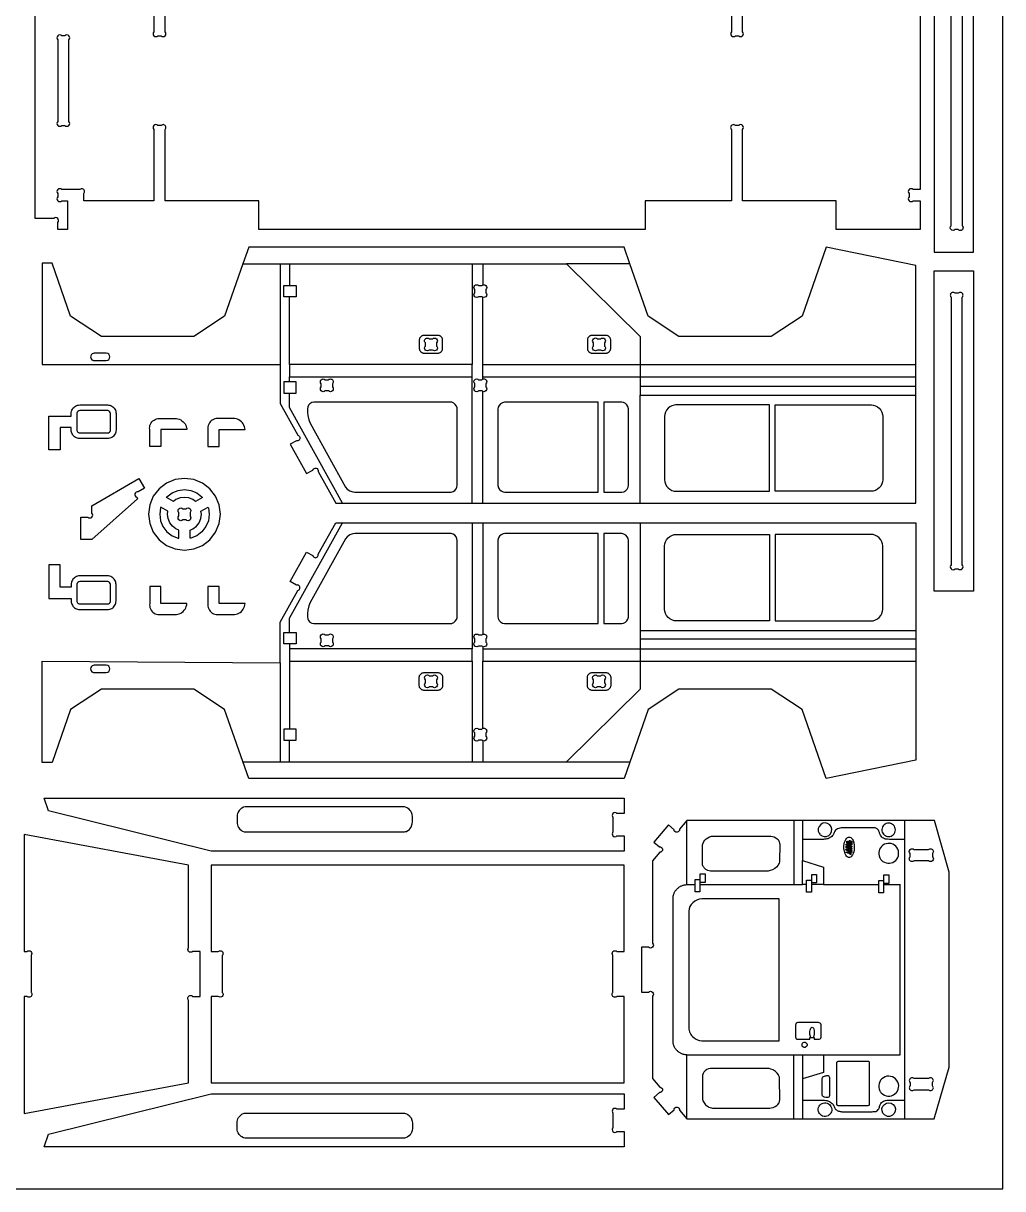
# Model space of a CAD drawing. Extents: x -10.1 to 64.9, y -6.1 to 74.4.
# Drawn here: x 21.2 to 64.9, y -6.1 to 45.8 of the extents above; entities that cross this region are included whole.
import ezdxf

# ---------------------------------------------------------------- set-up
doc = ezdxf.new("R2010")
doc.units = 0
doc.header["$MEASUREMENT"] = 0
doc.layers.get('0').update_dxf_attribs({"linetype": 'CONTINUOUS'})
doc.layers.add('ENGRAVING', color=1, linetype='CONTINUOUS')

msp = doc.modelspace()

# ---------------------------------------------------------------- linework, layer by layer
for points in [[(-10.123, -6.135), (64.877, -6.135), (64.877, 74.365), (-10.123, 74.365)], [(61.825, 35.631), (63.574, 35.63), (63.575, 49.921), (61.825, 49.922)], [(61.825, 20.506), (61.825, 34.797), (63.575, 34.796), (63.574, 20.505)], [(22.332, 26.815), (22.332, 28.314), (23.331, 28.314), (23.331, 28.433), (23.334, 28.483), (23.344, 28.532), (23.36, 28.579), (23.382, 28.624), (23.41, 28.665), (23.443, 28.703), (23.48, 28.735), (23.522, 28.763), (23.566, 28.785), (23.614, 28.801), (23.662, 28.811), (23.712, 28.814), (24.95, 28.814), (25, 28.811), (25.048, 28.801), (25.096, 28.785), (25.14, 28.763), (25.182, 28.735), (25.219, 28.703), (25.252, 28.665), (25.28, 28.624), (25.302, 28.579), (25.318, 28.532), (25.328, 28.483), (25.331, 28.433), (25.331, 27.697), (25.328, 27.647), (25.318, 27.598), (25.302, 27.551), (25.28, 27.506), (25.252, 27.465), (25.219, 27.427), (25.182, 27.394), (25.14, 27.366), (25.096, 27.344), (25.048, 27.328), (25, 27.319), (24.95, 27.315), (23.712, 27.315), (23.662, 27.319), (23.614, 27.328), (23.566, 27.344), (23.522, 27.366), (23.48, 27.394), (23.443, 27.427), (23.41, 27.465), (23.382, 27.506), (23.36, 27.551), (23.344, 27.598), (23.334, 27.647), (23.331, 27.697), (23.331, 27.815), (22.831, 27.815), (22.831, 26.815)], [(35.639, 25.065), (35.756, 24.984), (35.887, 24.933), (35.986, 24.921), (40.28, 24.924), (40.367, 24.951), (40.441, 25.001), (40.498, 25.07), (40.533, 25.153), (40.543, 25.23), (40.539, 28.678), (40.512, 28.765), (40.462, 28.839), (40.394, 28.895), (40.311, 28.931), (40.234, 28.94), (34.146, 28.939), (34.057, 28.916), (33.98, 28.87), (33.919, 28.804), (33.878, 28.723), (33.863, 28.631), (33.863, 28.492), (33.883, 28.34), (33.932, 28.144), (33.984, 28.005), (35.558, 25.153)], [(42.505, 24.977), (42.591, 24.935), (42.672, 24.921), (46.836, 24.921), (46.836, 28.94), (42.655, 28.939), (42.561, 28.915), (42.48, 28.866), (42.417, 28.796), (42.376, 28.71), (42.361, 28.63), (42.363, 25.215), (42.387, 25.121), (42.436, 25.04)], [(47.086, 24.921), (47.89, 24.922), (47.984, 24.946), (48.065, 24.995), (48.128, 25.065), (48.169, 25.151), (48.184, 25.231), (48.182, 28.646), (48.158, 28.74), (48.109, 28.821), (48.053, 28.875), (47.969, 28.921), (47.89, 28.939), (47.086, 28.94)], [(50.033, 25.054), (50.124, 25.005), (50.224, 24.973), (50.305, 24.963), (54.478, 24.962), (54.478, 28.82), (50.305, 28.82), (50.224, 28.809), (50.124, 28.778), (50.033, 28.729), (49.954, 28.663), (49.888, 28.584), (49.839, 28.493), (49.807, 28.392), (49.797, 28.312), (49.797, 25.471), (49.807, 25.39), (49.839, 25.29), (49.888, 25.199), (49.954, 25.119)], [(59.021, 24.963), (54.728, 24.962), (54.728, 28.82), (59.021, 28.82), (59.102, 28.809), (59.202, 28.778), (59.293, 28.729), (59.373, 28.663), (59.438, 28.584), (59.487, 28.493), (59.519, 28.392), (59.529, 28.312), (59.529, 25.471), (59.519, 25.39), (59.487, 25.29), (59.438, 25.199), (59.373, 25.119), (59.293, 25.054), (59.202, 25.005), (59.102, 24.973)], [(26.832, 26.963), (26.832, 27.712), (26.827, 27.774), (26.831, 27.836), (26.844, 27.897), (26.866, 27.955), (26.895, 28.01), (26.932, 28.06), (26.976, 28.104), (27.026, 28.141), (27.08, 28.171), (27.139, 28.193), (27.199, 28.206), (27.261, 28.211), (27.956, 28.211), (28.023, 28.206), (28.089, 28.194), (28.153, 28.173), (28.213, 28.145), (28.27, 28.109), (28.321, 28.067), (28.367, 28.018), (28.407, 27.964), (28.439, 27.905), (28.464, 27.843), (28.481, 27.778), (28.49, 27.712), (27.331, 27.712), (27.331, 26.963)], [(29.43, 26.963), (29.928, 26.963), (29.928, 27.712), (31.087, 27.712), (31.078, 27.778), (31.062, 27.843), (31.037, 27.905), (31.004, 27.964), (30.965, 28.018), (30.919, 28.067), (30.867, 28.109), (30.811, 28.145), (30.75, 28.173), (30.686, 28.194), (30.621, 28.206), (30.554, 28.211), (29.859, 28.211), (29.797, 28.206), (29.736, 28.193), (29.678, 28.171), (29.623, 28.141), (29.574, 28.104), (29.53, 28.06), (29.493, 28.01), (29.463, 27.955), (29.442, 27.897), (29.429, 27.836), (29.425, 27.774), (29.43, 27.712)], [(27.579, 22.551), (27.966, 22.391), (28.38, 22.336), (28.795, 22.391), (29.182, 22.551), (29.513, 22.805), (29.768, 23.137), (29.928, 23.524), (29.983, 23.939), (29.928, 24.353), (29.768, 24.74), (29.513, 25.072), (29.182, 25.326), (28.795, 25.487), (28.38, 25.541), (27.966, 25.487), (27.579, 25.326), (27.247, 25.072), (26.992, 24.74), (26.832, 24.353), (26.778, 23.939), (26.832, 23.524), (26.992, 23.137), (27.247, 22.805)], [(27.577, 24.69), (27.6, 24.719), (27.828, 24.895), (28.095, 25.005), (28.38, 25.043), (28.666, 25.005), (28.932, 24.895), (29.161, 24.719), (29.183, 24.69), (28.868, 24.508), (28.758, 24.592), (28.576, 24.668), (28.38, 24.693), (28.185, 24.668), (28.003, 24.592), (27.893, 24.508)], [(27.6, 23.158), (27.828, 22.982), (28.095, 22.872), (28.131, 22.867), (28.131, 23.232), (28.003, 23.285), (27.847, 23.405), (27.727, 23.561), (27.651, 23.743), (27.625, 23.939), (27.644, 24.076), (27.328, 24.258), (27.314, 24.224), (27.276, 23.939), (27.314, 23.653), (27.424, 23.387)], [(28.63, 22.867), (28.63, 23.232), (28.758, 23.285), (28.914, 23.405), (29.034, 23.561), (29.109, 23.743), (29.135, 23.939), (29.117, 24.076), (29.433, 24.258), (29.447, 24.224), (29.484, 23.939), (29.447, 23.653), (29.336, 23.387), (29.161, 23.158), (28.932, 22.982), (28.666, 22.872)], [(33.98, 19.134), (34.057, 19.087), (34.146, 19.065), (40.234, 19.063), (40.311, 19.073), (40.394, 19.108), (40.462, 19.165), (40.512, 19.239), (40.539, 19.325), (40.543, 22.773), (40.533, 22.85), (40.498, 22.933), (40.441, 23.002), (40.367, 23.052), (40.28, 23.079), (35.986, 23.083), (35.887, 23.07), (35.756, 23.02), (35.639, 22.939), (35.558, 22.85), (33.984, 19.998), (33.932, 19.86), (33.883, 19.664), (33.863, 19.512), (33.863, 19.372), (33.878, 19.281), (33.919, 19.2)], [(42.48, 19.138), (42.561, 19.089), (42.655, 19.065), (46.836, 19.063), (46.836, 23.083), (42.672, 23.082), (42.591, 23.068), (42.505, 23.027), (42.436, 22.964), (42.387, 22.883), (42.363, 22.789), (42.361, 19.374), (42.376, 19.293), (42.417, 19.207)], [(47.086, 19.063), (47.89, 19.065), (47.969, 19.083), (48.053, 19.128), (48.109, 19.182), (48.158, 19.263), (48.182, 19.357), (48.184, 22.772), (48.169, 22.853), (48.128, 22.938), (48.065, 23.008), (47.984, 23.057), (47.89, 23.081), (47.086, 23.083)], [(50.033, 19.275), (49.954, 19.34), (49.888, 19.419), (49.839, 19.51), (49.807, 19.611), (49.797, 19.691), (49.797, 22.533), (49.807, 22.613), (49.839, 22.714), (49.888, 22.805), (49.954, 22.884), (50.033, 22.949), (50.124, 22.999), (50.224, 23.03), (50.305, 23.04), (54.478, 23.041), (54.478, 19.183), (50.305, 19.184), (50.224, 19.194), (50.124, 19.225)], [(54.728, 19.183), (59.021, 19.184), (59.102, 19.194), (59.202, 19.225), (59.293, 19.275), (59.373, 19.34), (59.438, 19.419), (59.487, 19.51), (59.519, 19.611), (59.529, 19.691), (59.529, 22.533), (59.519, 22.613), (59.487, 22.714), (59.438, 22.805), (59.373, 22.884), (59.293, 22.949), (59.202, 22.999), (59.102, 23.03), (59.021, 23.04), (54.728, 23.041)], [(22.332, 20.19), (23.331, 20.19), (23.331, 20.072), (23.334, 20.022), (23.344, 19.973), (23.36, 19.926), (23.382, 19.881), (23.41, 19.84), (23.443, 19.802), (23.48, 19.769), (23.522, 19.741), (23.566, 19.719), (23.614, 19.703), (23.662, 19.694), (23.712, 19.69), (24.95, 19.69), (25, 19.694), (25.048, 19.703), (25.096, 19.719), (25.14, 19.741), (25.182, 19.769), (25.219, 19.802), (25.252, 19.84), (25.28, 19.881), (25.302, 19.926), (25.318, 19.973), (25.328, 20.022), (25.331, 20.072), (25.331, 20.808), (25.328, 20.858), (25.318, 20.907), (25.302, 20.954), (25.28, 20.999), (25.252, 21.04), (25.219, 21.078), (25.182, 21.11), (25.14, 21.138), (25.096, 21.16), (25.048, 21.176), (25, 21.186), (24.95, 21.189), (23.712, 21.189), (23.662, 21.186), (23.614, 21.176), (23.566, 21.16), (23.522, 21.138), (23.48, 21.11), (23.443, 21.078), (23.41, 21.04), (23.382, 20.999), (23.36, 20.954), (23.344, 20.907), (23.334, 20.858), (23.331, 20.808), (23.331, 20.689), (22.831, 20.689), (22.831, 21.689), (22.332, 21.689)], [(26.976, 19.57), (27.026, 19.533), (27.08, 19.503), (27.139, 19.481), (27.199, 19.468), (27.261, 19.463), (27.956, 19.463), (28.023, 19.467), (28.089, 19.48), (28.153, 19.5), (28.213, 19.529), (28.27, 19.565), (28.321, 19.607), (28.367, 19.656), (28.407, 19.71), (28.439, 19.769), (28.464, 19.831), (28.481, 19.896), (28.49, 19.962), (27.331, 19.962), (27.331, 20.711), (26.832, 20.711), (26.832, 19.962), (26.827, 19.9), (26.831, 19.838), (26.844, 19.777), (26.866, 19.719), (26.895, 19.664), (26.932, 19.614)], [(29.574, 19.57), (29.623, 19.533), (29.678, 19.503), (29.736, 19.481), (29.797, 19.468), (29.859, 19.463), (30.554, 19.463), (30.621, 19.467), (30.686, 19.48), (30.75, 19.5), (30.811, 19.529), (30.867, 19.565), (30.919, 19.607), (30.965, 19.656), (31.004, 19.71), (31.037, 19.769), (31.062, 19.831), (31.078, 19.896), (31.087, 19.962), (29.928, 19.962), (29.928, 20.711), (29.43, 20.711), (29.43, 19.962), (29.425, 19.9), (29.429, 19.838), (29.442, 19.777), (29.463, 19.719), (29.493, 19.664), (29.53, 19.614)], [(30.907, 9.849), (30.94, 9.826), (30.976, 9.807), (31.052, 9.781), (31.092, 9.774), (38.162, 9.773), (38.203, 9.777), (38.242, 9.786), (38.281, 9.799), (38.351, 9.837), (38.414, 9.889), (38.441, 9.919), (38.488, 9.988), (38.529, 10.087), (38.539, 10.13), (38.547, 10.22), (38.546, 10.467), (38.534, 10.556), (38.507, 10.638), (38.478, 10.694), (38.454, 10.729), (38.399, 10.789), (38.334, 10.838), (38.317, 10.847), (38.242, 10.878), (38.203, 10.886), (38.141, 10.892), (31.092, 10.889), (31.013, 10.872), (30.94, 10.838), (30.907, 10.815), (30.861, 10.775), (30.821, 10.729), (30.777, 10.657), (30.753, 10.598), (30.736, 10.534), (30.728, 10.444), (30.728, 10.197), (30.733, 10.152), (30.746, 10.087), (30.768, 10.026), (30.797, 9.97), (30.847, 9.903)], [(30.907, -3.805), (30.861, -3.765), (30.821, -3.719), (30.777, -3.648), (30.753, -3.588), (30.736, -3.524), (30.728, -3.434), (30.728, -3.187), (30.733, -3.142), (30.746, -3.077), (30.768, -3.016), (30.797, -2.96), (30.847, -2.894), (30.907, -2.839), (30.94, -2.816), (30.976, -2.798), (31.052, -2.771), (31.092, -2.765), (38.162, -2.763), (38.203, -2.768), (38.242, -2.776), (38.281, -2.79), (38.351, -2.827), (38.414, -2.879), (38.441, -2.909), (38.488, -2.978), (38.529, -3.077), (38.539, -3.12), (38.547, -3.21), (38.546, -3.457), (38.534, -3.546), (38.507, -3.628), (38.478, -3.684), (38.454, -3.719), (38.399, -3.78), (38.334, -3.828), (38.317, -3.838), (38.242, -3.868), (38.203, -3.877), (38.141, -3.882), (31.092, -3.88), (31.013, -3.862), (30.94, -3.828)]]:
    msp.add_lwpolyline(points, close=True)
for points in [[(61.2, 48.134), (61.2, 38.418), (60.877, 38.418, 1), (60.7, 38.241), (60.7, 38.095, 1), (60.877, 37.918), (61.2, 37.918), (61.2, 36.63), (57.453, 36.63), (57.453, 37.918), (53.278, 37.918), (53.278, 41.099, 1), (53.101, 41.276), (52.954, 41.276, 1), (52.777, 41.099), (52.777, 37.918), (48.93, 37.918), (48.93, 36.63), (31.694, 36.63), (31.694, 37.918), (27.516, 37.918), (27.516, 41.099, 1), (27.34, 41.276), (27.194, 41.276, 1), (27.017, 41.099), (27.017, 37.918), (23.893, 37.918), (23.893, 38.241, 1), (23.716, 38.418), (22.906, 38.418, 1), (22.729, 38.241), (22.729, 38.095, 1), (22.906, 37.918), (23.17, 37.918), (23.17, 36.63), (22.729, 36.63), (22.729, 36.954, 1), (22.552, 37.13), (21.729, 37.13), (21.729, 49.421)], [(27.017, 48.633), (27.018, 45.453, 1), (27.195, 45.276), (27.341, 45.276, 1), (27.518, 45.453), (27.516, 48.634)], [(52.78, 48.633), (52.781, 45.453, 1), (52.958, 45.276), (53.101, 45.276, 1), (53.277, 45.453), (53.276, 48.633)]]:
    msp.add_lwpolyline(points, format="xyb")
for points in [[(62.573, 36.807), (62.574, 48.745, -1), (62.751, 48.921), (62.897, 48.921, -1), (63.074, 48.744), (63.073, 36.807, -1), (62.897, 36.63), (62.75, 36.63, -1)], [(23.229, 41.453), (23.229, 45.099, 1), (23.052, 45.276), (22.906, 45.276, 1), (22.729, 45.099), (22.729, 41.453, 1), (22.906, 41.276), (23.052, 41.276, 1)], [(22.031, 30.622), (32.654, 30.622), (32.654, 28.873), (33.443, 27.461, -1), (33.374, 27.22), (33.092, 27.063), (33.824, 25.752), (34.106, 25.91, -1), (34.346, 25.842), (35.13, 24.439), (35.428, 24.439), (41.221, 24.439), (41.689, 24.439), (48.714, 24.439), (61.006, 24.439), (61.006, 29.248), (61.006, 29.637), (61.006, 30.071), (61.006, 30.622), (61.006, 35.035), (57.009, 35.85), (55.93, 32.77), (54.557, 31.86), (50.439, 31.86), (49.066, 32.77), (48.247, 35.108), (47.987, 35.85), (31.249, 35.85), (30.989, 35.108), (30.17, 32.77), (28.797, 31.86), (24.679, 31.86), (23.306, 32.77), (22.477, 35.136), (22.031, 35.136)], [(41.504, 34.14), (41.65, 34.14, -1), (41.827, 33.963), (41.827, 33.816, -1), (41.65, 33.64), (41.504, 33.64, -1), (41.327, 33.816), (41.327, 33.963, -1)], [(63.073, 21.682), (63.074, 33.619, 1), (62.897, 33.796), (62.751, 33.796, 1), (62.574, 33.62), (62.573, 21.682, 1), (62.75, 21.505), (62.897, 21.505, 1)], [(39.625, 31.586), (39.625, 31.44, -1), (39.449, 31.263), (39.303, 31.263, -1), (39.127, 31.44), (39.127, 31.586, -1), (39.303, 31.762), (39.449, 31.762, -1)], [(46.622, 31.44), (46.622, 31.586, -1), (46.799, 31.762), (46.946, 31.762, -1), (47.122, 31.586), (47.122, 31.44, -1), (46.946, 31.263), (46.799, 31.263, -1)], [(34.982, 29.761), (34.982, 29.616, -1), (34.805, 29.439), (34.659, 29.439, -1), (34.482, 29.616), (34.482, 29.761, -1), (34.659, 29.938), (34.805, 29.938, -1)], [(41.504, 29.94), (41.65, 29.94, -1), (41.827, 29.763), (41.827, 29.617, -1), (41.65, 29.44), (41.504, 29.44, -1), (41.327, 29.617), (41.327, 29.763, -1)], [(23.755, 22.814), (23.755, 23.814), (24.078, 23.814, 1), (24.255, 23.991), (24.255, 24.314), (26.354, 25.528), (26.604, 25.096), (26.321, 24.933, 1), (26.254, 24.695), (26.291, 24.629), (24.255, 22.814)], [(28.63, 24.011), (28.63, 23.866, -1), (28.453, 23.689), (28.308, 23.689, -1), (28.131, 23.866), (28.131, 24.011, -1), (28.308, 24.188), (28.453, 24.188, -1)], [(22.031, 12.867), (22.031, 17.381), (32.654, 17.314), (32.654, 19.13), (33.443, 20.543, 1), (33.374, 20.783), (33.092, 20.941), (33.824, 22.251), (34.106, 22.093, 1), (34.346, 22.162), (35.13, 23.564), (35.428, 23.564), (61.006, 23.564), (61.006, 18.755), (61.006, 18.366), (61.006, 17.932), (61.006, 17.381), (61.006, 12.969), (57.009, 12.153), (55.93, 15.234), (54.557, 16.144), (50.439, 16.144), (49.066, 15.234), (47.987, 12.153), (31.249, 12.153), (30.17, 15.234), (28.797, 16.144), (24.679, 16.144), (23.306, 15.234), (22.477, 12.867)], [(34.482, 18.242), (34.482, 18.388, -1), (34.659, 18.564), (34.805, 18.564, -1), (34.982, 18.388), (34.982, 18.242, -1), (34.805, 18.066), (34.659, 18.066, -1)], [(41.504, 18.563), (41.65, 18.563, -1), (41.827, 18.386), (41.827, 18.24, -1), (41.65, 18.063), (41.504, 18.063, -1), (41.327, 18.24), (41.327, 18.386, -1)], [(39.127, 16.418), (39.127, 16.563, -1), (39.303, 16.74), (39.449, 16.74, -1), (39.625, 16.563), (39.625, 16.418, -1), (39.449, 16.241), (39.303, 16.241, -1)], [(46.622, 16.418), (46.622, 16.563, -1), (46.799, 16.74), (46.946, 16.74, -1), (47.122, 16.563), (47.122, 16.418, -1), (46.946, 16.241), (46.799, 16.241, -1)], [(41.504, 14.363), (41.65, 14.363, -1), (41.827, 14.186), (41.827, 14.04, -1), (41.65, 13.863), (41.504, 13.863, -1), (41.327, 14.04), (41.327, 14.186, -1)], [(22.321, 10.72), (22.118, 11.278), (47.995, 11.278), (47.995, 10.598), (47.672, 10.598, 1), (47.495, 10.422), (47.495, 9.775, 1), (47.672, 9.598), (47.995, 9.598), (47.995, 8.918), (29.568, 8.918)], [(49.972, -2.822), (50.217, -2.612, -1), (50.467, -2.632), (50.794, -3.014), (55.566, -3.014), (55.954, -3.014), (60.497, -3.014), (61.821, -3.014), (62.483, -0.719), (62.483, 7.973), (61.835, 10.277), (60.497, 10.277), (55.953, 10.277), (55.565, 10.277), (50.794, 10.277), (50.467, 9.894, -1), (50.217, 9.874), (49.972, 10.084), (49.322, 9.324), (49.568, 9.114, -1), (49.588, 8.865), (49.261, 8.482), (49.261, 4.808, -1), (49.084, 4.631), (48.761, 4.631), (48.761, 2.631), (49.084, 2.631, -1), (49.261, 2.454), (49.261, -1.22), (49.588, -1.603, -1), (49.568, -1.852), (49.322, -2.062)], [(21.227, -2.779), (28.568, -1.409), (28.568, 2.266, -1), (28.745, 2.442), (29.075, 2.442), (29.075, 4.442), (28.745, 4.442, -1), (28.568, 4.619), (28.568, 8.293), (21.227, 9.663), (21.227, 4.442), (21.36, 4.442, -1), (21.537, 4.266), (21.537, 2.619, -1), (21.36, 2.442), (21.227, 2.442)], [(61.747, 8.812), (61.747, 8.666, -1), (61.57, 8.489), (60.923, 8.489, -1), (60.747, 8.666), (60.747, 8.812, -1), (60.923, 8.989), (61.57, 8.989, -1)], [(29.568, -1.409), (47.995, -1.409), (47.995, 2.442), (47.672, 2.442, -1), (47.495, 2.619), (47.495, 4.266, -1), (47.672, 4.442), (47.995, 4.442), (47.995, 8.293), (29.568, 8.293), (29.568, 4.442), (29.891, 4.442, -1), (30.068, 4.266), (30.068, 2.619, -1), (29.891, 2.442), (29.568, 2.442)], [(61.747, -1.55), (61.747, -1.403, 1), (61.57, -1.227), (60.924, -1.227, 1), (60.747, -1.403), (60.747, -1.55, 1), (60.924, -1.727), (61.57, -1.727, 1)], [(22.118, -4.269), (22.321, -3.71), (29.568, -1.909), (47.995, -1.909), (47.995, -2.589), (47.672, -2.589, 1), (47.495, -2.765), (47.495, -3.412, 1), (47.672, -3.589), (47.995, -3.589), (47.995, -4.269)]]:
    msp.add_lwpolyline(points, format="xyb", close=True)
msp.add_lwpolyline([(45.421, 12.896), (45.408, 12.883)])
at = {"layer": 'ENGRAVING'}
for points in [[(30.989, 35.108), (32.654, 35.108), (32.654, 30.622)], [(32.654, 35.108), (33.068, 35.108), (33.068, 34.14), (33.357, 34.14), (33.357, 33.64), (33.068, 33.64), (32.808, 33.64), (32.808, 34.14), (33.068, 34.14)], [(33.068, 35.108), (41.221, 35.108), (41.221, 30.622), (33.068, 30.622), (33.068, 33.64)], [(41.221, 35.108), (41.689, 35.108), (45.421, 35.108)], [(41.689, 35.108), (41.689, 34.166)], [(48.247, 35.108), (45.421, 35.108), (48.714, 31.867), (48.714, 30.622), (48.714, 30.071), (61.006, 30.071)], [(41.689, 30.622), (41.689, 33.613)], [(33.068, 30.622), (33.068, 30.071), (41.221, 30.071)], [(41.221, 24.439), (41.221, 30.071), (41.221, 30.622)], [(41.689, 30.069), (41.689, 30.622), (48.714, 30.622), (61.006, 30.622)], [(33.068, 29.846), (32.808, 29.846), (32.808, 29.343), (33.068, 29.343), (33.357, 29.343), (33.357, 29.846), (33.068, 29.846), (33.068, 30.071)], [(41.689, 29.967), (41.689, 30.069), (48.714, 30.071), (48.714, 29.637), (48.714, 29.248), (61.006, 29.248)], [(61.006, 29.637), (48.714, 29.637)], [(35.428, 24.439), (33.068, 28.694), (33.068, 29.343)], [(41.689, 24.439), (41.689, 29.414)], [(48.714, 24.439), (48.714, 29.248)], [(33.068, 18.158), (32.808, 18.158), (32.808, 18.661), (33.068, 18.661), (33.068, 19.31), (35.428, 23.564)], [(41.221, 23.561), (41.221, 17.932)], [(41.689, 23.561), (41.689, 18.59)], [(48.714, 23.561), (48.714, 18.755), (48.714, 18.366), (48.714, 17.932), (48.714, 17.381), (48.714, 16.136), (45.421, 12.896)], [(48.714, 18.755), (61.006, 18.755)], [(33.068, 18.661), (33.357, 18.661), (33.357, 18.158), (33.068, 18.158), (33.068, 17.932)], [(61.006, 18.366), (48.714, 18.366)], [(41.689, 18.037), (41.689, 17.934), (48.714, 17.932), (61.006, 17.932)], [(41.689, 17.934), (41.689, 17.381)], [(32.654, 17.314), (32.654, 12.896), (33.068, 12.896), (33.068, 13.864)], [(33.068, 17.381), (33.068, 14.363), (32.808, 14.363), (32.808, 13.864), (33.068, 13.864), (33.357, 13.864), (33.357, 14.363), (33.068, 14.363)], [(41.221, 17.381), (41.221, 12.901)], [(41.689, 14.39), (41.689, 17.381), (48.714, 17.381), (61.006, 17.381)], [(41.689, 13.837), (41.689, 12.896), (45.421, 12.896), (48.236, 12.896)], [(31.021, 12.896), (32.654, 12.896)], [(33.068, 12.896), (41.689, 12.896)], [(50.794, 7.424), (50.794, 10.277)], [(55.565, 10.277), (55.565, 7.424), (55.565, 7.42)], [(55.953, 10.277), (55.953, 9.44), (55.953, 8.5), (56.881, 8.206), (56.881, 7.424), (56.345, 7.424), (56.345, 7.083), (56.127, 7.083), (56.127, 7.424), (56.127, 7.629), (56.345, 7.629), (56.345, 7.424)], [(60.497, 9.44), (60.497, -2.182), (60.497, -3.014)], [(51.371, 7.424), (51.371, 7.106), (51.153, 7.106), (51.153, 7.424), (51.153, 7.652), (51.371, 7.652), (51.371, 7.424), (55.565, 7.424), (55.953, 7.424), (55.953, 8.5)], [(50.794, -0.17), (50.784, -0.17), (50.707, -0.162), (50.677, -0.157), (50.647, -0.15), (50.619, -0.142), (50.59, -0.133), (50.563, -0.122), (50.536, -0.11), (50.509, -0.097), (50.484, -0.082), (50.459, -0.066), (50.434, -0.05), (50.411, -0.032), (50.389, -0.013), (50.367, 0.007), (50.346, 0.027), (50.327, 0.049), (50.308, 0.072), (50.29, 0.095), (50.274, 0.119), (50.258, 0.144), (50.244, 0.17), (50.231, 0.196), (50.219, 0.223), (50.208, 0.251), (50.199, 0.279), (50.191, 0.308), (50.184, 0.337), (50.179, 0.367), (50.175, 0.397), (50.173, 0.427), (50.173, 6.826), (50.175, 6.857), (50.179, 6.887), (50.184, 6.917), (50.191, 6.946), (50.199, 6.975), (50.208, 7.003), (50.219, 7.031), (50.231, 7.058), (50.244, 7.084), (50.258, 7.11), (50.274, 7.135), (50.29, 7.159), (50.308, 7.182), (50.327, 7.205), (50.346, 7.227), (50.367, 7.247), (50.389, 7.267), (50.411, 7.286), (50.434, 7.304), (50.459, 7.32), (50.484, 7.336), (50.509, 7.35), (50.536, 7.364), (50.563, 7.376), (50.59, 7.386), (50.619, 7.396), (50.647, 7.404), (50.677, 7.411), (50.707, 7.416), (50.737, 7.42), (50.784, 7.424), (50.794, 7.424), (51.153, 7.424)], [(56.131, 7.424), (56.127, 7.424), (55.953, 7.424)], [(56.881, 7.424), (59.345, 7.424), (59.347, 7.604), (59.565, 7.604), (59.565, 7.058), (59.347, 7.058), (59.345, 7.424)], [(56.881, -0.17), (60.308, -0.17), (60.308, 7.424)], [(59.565, 7.424), (60.308, 7.424), (60.315, 7.424)], [(50.794, -3.014), (50.794, -0.17), (55.566, -0.17), (55.954, -0.17), (55.954, -1.242), (55.954, -2.182), (55.954, -3.014)], [(55.566, -3.014), (55.566, -0.17)], [(55.954, -0.17), (56.881, -0.17), (56.881, -0.949), (55.954, -1.242)]]:
    msp.add_lwpolyline(points, dxfattribs=at)
for points in [[(38.951, 31.161), (38.969, 31.15), (38.988, 31.141), (39.008, 31.134), (39.029, 31.129), (39.051, 31.125), (39.062, 31.124), (39.073, 31.124), (39.679, 31.124), (39.69, 31.124), (39.701, 31.125), (39.723, 31.129), (39.744, 31.134), (39.764, 31.141), (39.783, 31.15), (39.801, 31.161), (39.818, 31.174), (39.833, 31.188), (39.847, 31.204), (39.86, 31.22), (39.871, 31.238), (39.88, 31.257), (39.887, 31.277), (39.893, 31.298), (39.896, 31.32), (39.897, 31.331), (39.896, 31.721), (39.893, 31.743), (39.887, 31.764), (39.88, 31.784), (39.871, 31.803), (39.86, 31.821), (39.847, 31.838), (39.833, 31.853), (39.818, 31.868), (39.801, 31.88), (39.783, 31.891), (39.764, 31.9), (39.744, 31.908), (39.723, 31.913), (39.701, 31.916), (39.69, 31.917), (39.679, 31.917), (39.073, 31.917), (39.062, 31.917), (39.051, 31.916), (39.029, 31.913), (39.008, 31.908), (38.988, 31.9), (38.969, 31.891), (38.951, 31.88), (38.934, 31.868), (38.919, 31.853), (38.905, 31.838), (38.892, 31.821), (38.881, 31.803), (38.872, 31.784), (38.865, 31.764), (38.859, 31.743), (38.856, 31.721), (38.856, 31.32), (38.859, 31.298), (38.865, 31.277), (38.872, 31.257), (38.881, 31.238), (38.892, 31.22), (38.905, 31.204), (38.919, 31.188), (38.934, 31.174)], [(46.431, 31.174), (46.448, 31.161), (46.466, 31.15), (46.485, 31.141), (46.505, 31.134), (46.526, 31.129), (46.547, 31.125), (46.558, 31.124), (46.57, 31.124), (47.175, 31.124), (47.186, 31.124), (47.197, 31.125), (47.219, 31.129), (47.24, 31.134), (47.26, 31.141), (47.279, 31.15), (47.297, 31.161), (47.314, 31.174), (47.33, 31.188), (47.344, 31.204), (47.356, 31.22), (47.367, 31.238), (47.376, 31.257), (47.384, 31.277), (47.389, 31.298), (47.392, 31.32), (47.392, 31.721), (47.389, 31.743), (47.384, 31.764), (47.376, 31.784), (47.367, 31.803), (47.356, 31.821), (47.344, 31.838), (47.33, 31.853), (47.314, 31.868), (47.297, 31.88), (47.279, 31.891), (47.26, 31.9), (47.24, 31.908), (47.219, 31.913), (47.197, 31.916), (47.186, 31.917), (47.175, 31.917), (46.57, 31.917), (46.558, 31.917), (46.547, 31.916), (46.526, 31.913), (46.505, 31.908), (46.485, 31.9), (46.466, 31.891), (46.448, 31.88), (46.431, 31.868), (46.415, 31.853), (46.401, 31.838), (46.389, 31.821), (46.378, 31.803), (46.369, 31.784), (46.361, 31.764), (46.356, 31.743), (46.353, 31.721), (46.353, 31.32), (46.356, 31.298), (46.361, 31.277), (46.369, 31.257), (46.378, 31.238), (46.389, 31.22), (46.401, 31.204), (46.415, 31.188)], [(33.068, 17.381), (41.221, 17.381), (41.221, 17.932), (33.068, 17.932)], [(38.951, 16.123), (38.934, 16.136), (38.919, 16.15), (38.905, 16.165), (38.892, 16.182), (38.881, 16.2), (38.872, 16.219), (38.865, 16.239), (38.859, 16.26), (38.856, 16.282), (38.856, 16.683), (38.859, 16.705), (38.865, 16.726), (38.872, 16.746), (38.881, 16.765), (38.892, 16.783), (38.905, 16.8), (38.919, 16.815), (38.934, 16.829), (38.951, 16.842), (38.969, 16.853), (38.988, 16.862), (39.008, 16.869), (39.029, 16.875), (39.051, 16.878), (39.062, 16.879), (39.073, 16.879), (39.679, 16.879), (39.69, 16.879), (39.701, 16.878), (39.723, 16.875), (39.744, 16.869), (39.764, 16.862), (39.783, 16.853), (39.801, 16.842), (39.818, 16.829), (39.833, 16.815), (39.847, 16.8), (39.86, 16.783), (39.871, 16.765), (39.88, 16.746), (39.887, 16.726), (39.893, 16.705), (39.896, 16.683), (39.897, 16.672), (39.896, 16.282), (39.893, 16.26), (39.887, 16.239), (39.88, 16.219), (39.871, 16.2), (39.86, 16.182), (39.847, 16.165), (39.833, 16.15), (39.818, 16.136), (39.801, 16.123), (39.783, 16.112), (39.764, 16.103), (39.744, 16.096), (39.723, 16.09), (39.701, 16.087), (39.69, 16.086), (39.679, 16.086), (39.073, 16.086), (39.062, 16.086), (39.051, 16.087), (39.029, 16.09), (39.008, 16.096), (38.988, 16.103), (38.969, 16.112)], [(46.448, 16.123), (46.431, 16.136), (46.415, 16.15), (46.401, 16.165), (46.389, 16.182), (46.378, 16.2), (46.369, 16.219), (46.361, 16.239), (46.356, 16.26), (46.353, 16.282), (46.353, 16.683), (46.356, 16.705), (46.361, 16.726), (46.369, 16.746), (46.378, 16.765), (46.389, 16.783), (46.401, 16.8), (46.415, 16.815), (46.431, 16.829), (46.448, 16.842), (46.466, 16.853), (46.485, 16.862), (46.505, 16.869), (46.526, 16.875), (46.547, 16.878), (46.558, 16.879), (46.57, 16.879), (47.175, 16.879), (47.186, 16.879), (47.197, 16.878), (47.219, 16.875), (47.24, 16.869), (47.26, 16.862), (47.279, 16.853), (47.297, 16.842), (47.314, 16.829), (47.33, 16.815), (47.344, 16.8), (47.356, 16.783), (47.367, 16.765), (47.376, 16.746), (47.384, 16.726), (47.389, 16.705), (47.392, 16.683), (47.392, 16.282), (47.389, 16.26), (47.384, 16.239), (47.376, 16.219), (47.367, 16.2), (47.356, 16.182), (47.344, 16.165), (47.33, 16.15), (47.314, 16.136), (47.297, 16.123), (47.279, 16.112), (47.26, 16.103), (47.24, 16.096), (47.219, 16.09), (47.197, 16.087), (47.186, 16.086), (47.175, 16.086), (46.57, 16.086), (46.558, 16.086), (46.547, 16.087), (46.526, 16.09), (46.505, 16.096), (46.485, 16.103), (46.466, 16.112)], [(57.889, 8.89), (57.979, 8.859), (57.979, 8.884), (58.008, 8.874), (58.008, 8.815), (57.889, 8.857)], [(58.025, 9.233), (58.025, 9.296), (58.054, 9.286), (58.054, 9.257), (58.069, 9.251), (58.069, 9.278), (58.098, 9.267), (58.098, 9.241), (58.116, 9.235), (58.116, 9.264), (58.145, 9.254), (58.145, 9.191)], [(51.387, 7.903), (51.605, 7.903), (51.605, 7.522), (51.387, 7.522)], [(56.579, 7.499), (56.361, 7.499), (56.361, 7.88), (56.579, 7.88)], [(59.799, 7.474), (59.581, 7.474), (59.581, 7.855), (59.799, 7.855)], [(51.756, -2.483), (51.776, -2.493), (51.886, -2.529), (51.933, -2.537), (54.494, -2.537), (54.546, -2.533), (54.645, -2.511), (54.733, -2.474), (54.807, -2.422), (54.853, -2.375), (54.9, -2.302), (54.922, -2.241), (54.932, -2.175), (54.926, -1.234), (54.915, -1.166), (54.882, -1.08), (54.871, -1.059), (54.815, -0.981), (54.743, -0.912), (54.658, -0.855), (54.635, -0.842), (54.537, -0.801), (54.457, -0.781), (54.374, -0.769), (51.844, -0.771), (51.759, -0.788), (51.682, -0.819), (51.601, -0.876), (51.549, -0.933), (51.511, -1), (51.489, -1.075), (51.486, -1.094), (51.481, -2.098), (51.486, -2.139), (51.508, -2.219), (51.557, -2.311), (51.628, -2.393), (51.661, -2.422)]]:
    msp.add_lwpolyline(points, close=True, dxfattribs=at)
for points in [[(24.255, 30.83, 0.086443), (24.302, 30.804, 0.08001), (24.36, 30.793, 0.006309), (24.627, 30.789, 0.006302), (24.895, 30.793, 0.406849), (25.056, 30.958, 0.406848), (24.895, 31.122, 0.006303), (24.627, 31.126, 0.006309), (24.36, 31.122, 0.309603), (24.205, 31.011, 0.316438)], [(23.633, 27.593, 0.087809), (23.669, 27.574, 0.067963), (23.72, 27.565), (24.942, 27.565, 0.166336), (25.036, 27.601, 0.189175), (25.079, 27.68, 0.016364), (25.08, 27.688, 0.008181), (25.081, 27.705), (25.081, 28.425, 0.166336), (25.045, 28.519, 0.189175), (24.967, 28.563, 0.016364), (24.958, 28.563, 0.008181), (24.942, 28.564), (23.72, 28.564, 0.166336), (23.626, 28.528, 0.189175), (23.583, 28.45, 0.043026), (23.58, 28.382, -0.010275), (23.581, 28.314, -0.004091), (23.578, 28.009, 0.012272), (23.581, 27.705, 0.100321), (23.597, 27.638, 0.121499)], [(23.633, 19.968, 0.087809), (23.669, 19.949, 0.067963), (23.72, 19.94), (24.942, 19.94, 0.166336), (25.036, 19.976, 0.189175), (25.079, 20.055, 0.016364), (25.08, 20.063, 0.008181), (25.081, 20.08), (25.081, 20.8, 0.166336), (25.045, 20.894, 0.189175), (24.967, 20.938, 0.016364), (24.958, 20.938, 0.008181), (24.942, 20.939), (23.72, 20.939, 0.166336), (23.626, 20.903, 0.189175), (23.583, 20.825, 0.016364), (23.582, 20.817, 0.008181), (23.581, 20.8), (23.581, 20.08, 0.100321), (23.597, 20.013, 0.121499)], [(24.255, 16.919, 0.0865), (24.302, 16.892, 0.080049), (24.36, 16.881, 0.006309), (24.627, 16.878, 0.006303), (24.895, 16.881, 0.406848), (25.056, 17.046, 0.406849), (24.895, 17.211, 0.006302), (24.627, 17.214, 0.006309), (24.36, 17.211, 0.309598), (24.205, 17.099, 0.316339)], [(56.807, 9.603, 0.87639), (57.161, 10.09, 0.876461), (56.692, 9.712, 0.065836), (56.742, 9.65, 0.065877)], [(59.674, 9.59, 0.987827), (59.915, 10.141, 0.987899), (59.66, 9.596, 0.006087), (59.667, 9.593, 0.006124)], [(51.616, 8.116, -0.119093), (51.523, 8.229, -0.105581), (51.483, 8.389), (51.481, 9.129, -0.174818), (51.593, 9.406, -0.152207), (51.886, 9.581, -0.016014), (51.913, 9.586, -0.021515), (51.933, 9.589), (54.374, 9.589, -0.00712), (54.512, 9.592, -0.035033), (54.54, 9.59, -0.137177), (54.814, 9.471, -0.185826), (54.926, 9.276, -0.016418), (54.93, 9.248, -0.012305), (54.932, 9.209), (54.926, 8.487, -0.125514), (54.858, 8.292, -0.187851), (54.511, 8.047, -0.01778), (54.423, 8.028, -0.031825), (54.374, 8.023), (51.844, 8.024, -0.076786), (51.732, 8.05, -0.065419)], [(57.937, 8.67, -0.1356), (57.844, 8.804, -0.130728), (57.81, 9.247, -0.110706), (57.913, 9.486, -0.414294), (58.106, 9.518, -0.145935), (58.201, 9.395, -0.131544), (58.247, 8.955, -0.118711), (58.138, 8.69, -0.26626), (58.015, 8.635, -0.081365), (57.977, 8.645, -0.067835)], [(57.931, 9.289), (57.931, 9.368, 0.056832), (57.944, 9.366, -0.17198), (57.955, 9.361, -0.137101), (57.965, 9.343, 0.022712), (57.989, 9.264, -0.106433), (57.977, 9.276, -0.038432), (57.955, 9.317), (57.955, 9.281)], [(58.05, 9.345), (58.079, 9.335, 0.320296), (58.065, 9.354, 0.480496)], [(58.008, 8.992), (58.008, 8.957), (57.993, 8.96), (57.993, 8.937), (58.008, 8.929), (58.008, 8.894), (57.889, 8.966, -0.195193), (57.886, 8.987, 0.064345), (57.889, 9.008)], [(57.889, 9.176, -0.06776), (57.895, 9.226, -0.32401), (57.921, 9.247, -0.201858), (57.981, 9.225, -0.198979), (58.008, 9.166, -0.013215), (58.008, 9.151, 0.004405), (58.008, 9.135)], [(58.008, 9.015), (57.889, 9.057), (57.889, 9.09, -0.006249), (57.936, 9.091, -0.012249), (57.96, 9.091, -0.017021), (57.93, 9.099, -0.01236), (57.889, 9.113), (57.889, 9.146), (58.008, 9.104), (58.008, 9.071, -0.003319), (57.956, 9.069, -0.010292), (57.939, 9.068, -0.020337), (57.968, 9.061, -0.014852), (58.008, 9.048)], [(57.919, 9.201), (57.979, 9.178, 0.330112), (57.937, 9.213, 0.344991)], [(57.926, 8.972, -0.006348), (57.941, 8.965, -0.003646), (57.968, 8.951), (57.968, 8.965, -0.050894), (57.947, 8.971, 0.161701)], [(58.025, 9.113), (58.025, 9.149, -0.007723), (58.069, 9.141, -0.010143), (58.103, 9.133, -0.010481), (58.071, 9.149, -0.006972), (58.025, 9.174), (58.025, 9.211), (58.145, 9.135, -0.191025), (58.147, 9.118, 0.063), (58.145, 9.1)], [(58.046, 9.012, -0.246826), (58.03, 9.066, -0.377289), (58.061, 9.09, -0.272558), (58.144, 9.035, -0.551673), (58.112, 8.984, -0.104338), (58.078, 8.991, -0.094125)], [(58.039, 8.866, -0.106226), (58.051, 8.855, -0.037798), (58.074, 8.814), (58.074, 8.85), (58.097, 8.842), (58.097, 8.762, 0.05605), (58.085, 8.765, -0.169571), (58.074, 8.77, -0.135193), (58.063, 8.788, 0.0224)], [(58.05, 8.927), (58.079, 8.916, 0.308264), (58.065, 8.936, 0.486891)], [(58.098, 9.021, 0.200898), (58.112, 9.024, 0.399218), (58.114, 9.032, 0.15159), (58.094, 9.049, 0.121674), (58.062, 9.055, 0.653285), (58.057, 9.041, 0.143473)], [(59.599, 8.419, 0.844805), (60.107, 9.135, 0.844746), (59.392, 8.626, 0.08416), (59.478, 8.505, 0.084125)], [(54.901, 0.464), (54.901, 6.79), (51.455, 6.79, 0.176954), (51.051, 6.614, 0.188124), (50.874, 6.236), (50.873, 1.047, 0.221524), (51.095, 0.603, 0.154276), (51.455, 0.465)], [(56.006, 0.171, -0.975511), (56.069, 0.392, -0.975267), (56.017, 0.168, -0.012521), (56.012, 0.169, -0.012397)], [(57.488, -2.408, -0.074571), (57.482, -2.394, -0.049262), (57.478, -2.373), (57.478, -0.513, -0.186297), (57.497, -0.47, -0.185441), (57.54, -0.451), (58.864, -0.451, -0.159427), (58.906, -0.467, -0.18647), (58.925, -0.5), (58.925, -2.385, -0.186722), (58.906, -2.419, -0.159359), (58.864, -2.435), (57.54, -2.435, -0.109656), (57.509, -2.426, -0.123094)], [(56.882, -2.027, 0.054201), (56.93, -2.043, 0.033878), (57.056, -2.06, 0.195538), (57.131, -2.035, 0.211786), (57.163, -1.968), (57.163, -1.196, 0.439935), (57.059, -1.105, 0.017159), (56.913, -1.127, 0.16641), (56.841, -1.168, 0.175768), (56.812, -1.24, 0.00637), (56.803, -1.755, 0.007552), (56.804, -1.923, 0.154839), (56.825, -1.982, 0.129581)], [(59.463, -1.862, 0.941921), (60.155, -1.304, 0.941694), (59.401, -1.775, 0.030028), (59.429, -1.82, 0.029908)], [(56.847, -2.894, -0.987771), (57.046, -2.327, -0.987707), (56.861, -2.899, -0.006185), (56.854, -2.897, -0.006152)], [(59.702, -2.899, -0.870756), (59.799, -2.305, -0.870956), (59.867, -2.903, -0.068972), (59.784, -2.912, -0.069086)]]:
    msp.add_lwpolyline(points, format="xyb", close=True, dxfattribs=at)
for points in [[(60.497, 10.277), (60.497, 9.44, -0.003178), (59.74, 9.444, -0.117898), (59.556, 9.491, -0.159124), (59.427, 9.623, -0.041333), (59.376, 9.752, 0.055481), (59.333, 9.854, 0.200169), (59.212, 9.948, 0.038595), (59.171, 9.956, 0.025024), (59.106, 9.96), (57.725, 9.96, 0.096377), (57.515, 9.91, 0.197598), (57.363, 9.75, -0.051037), (57.312, 9.648, -0.120451), (57.176, 9.519, -0.072763), (57.034, 9.463, -0.055956), (56.837, 9.44, -0.002489), (56.395, 9.439, 0.00083), (55.953, 9.44)], [(58.102, 9.329, 0.278803), (58.109, 9.322, -0.024883), (58.145, 9.312), (58.145, 9.278), (58.025, 9.32, -0.02391), (58.027, 9.366, -0.49263), (58.065, 9.39, -0.106902), (58.081, 9.38, -0.081386), (58.095, 9.36), (58.145, 9.367), (58.145, 9.331, -0.001334), (58.102, 9.329, -0.007657), (58.095, 9.329)], [(57.926, 8.972, 0.003302), (57.921, 8.974, 0.004133), (57.917, 8.976)], [(58.099, 8.91, 0.086604), (58.121, 8.9, -0.020846), (58.145, 8.893), (58.145, 8.859), (58.025, 8.901, -0.025187), (58.027, 8.947, -0.489456), (58.065, 8.971, -0.107733), (58.081, 8.961, -0.082436), (58.095, 8.941), (58.145, 8.949), (58.145, 8.912, -0.001518), (58.102, 8.91, -0.008717), (58.095, 8.91)], [(56.317, 0.614), (56.431, 0.614), (56.471, 0.614), (56.47, 0.53, 0.009295), (56.689, 0.534, 0.26442), (56.765, 0.582, 0.062336), (56.773, 0.602, 0.055996), (56.776, 0.627, 0.006187), (56.78, 0.901, 0.006187), (56.776, 1.176, 0.250493), (56.734, 1.251, 0.144271), (56.66, 1.272, -0.005431), (56.062, 1.273, 0.01086), (55.74, 1.271, 0.397941), (55.638, 1.168, 0.012515), (55.638, 0.625, 0.410788), (55.74, 0.526, -0.003099), (56.277, 0.53), (56.277, 0.614), (56.317, 0.614, -0.103445), (56.272, 0.782, -0.091588), (56.298, 0.977, -0.11388), (56.342, 1.05, -0.401118), (56.408, 1.053, -0.144245), (56.45, 0.985, -0.108007), (56.466, 0.727, -0.036367), (56.452, 0.666, -0.040449), (56.431, 0.614)], [(55.954, -2.182, -0.001529), (56.877, -2.185, -0.090991), (57.105, -2.228, -0.101657), (57.265, -2.331, -0.113471), (57.357, -2.475, 0.112739), (57.436, -2.598, 0.115703), (57.558, -2.672, 0.030652), (57.629, -2.691, 0.028535), (57.707, -2.701), (59.008, -2.701, 0.020515), (59.178, -2.695, 0.231974), (59.329, -2.607, 0.093879), (59.386, -2.469, -0.098344), (59.445, -2.331, -0.169666), (59.605, -2.214, -0.072653), (59.813, -2.182, -0.002974), (60.155, -2.181, 0.000991), (60.497, -2.182)]]:
    msp.add_lwpolyline(points, format="xyb", dxfattribs=at)

doc.saveas('drawing.dxf')
